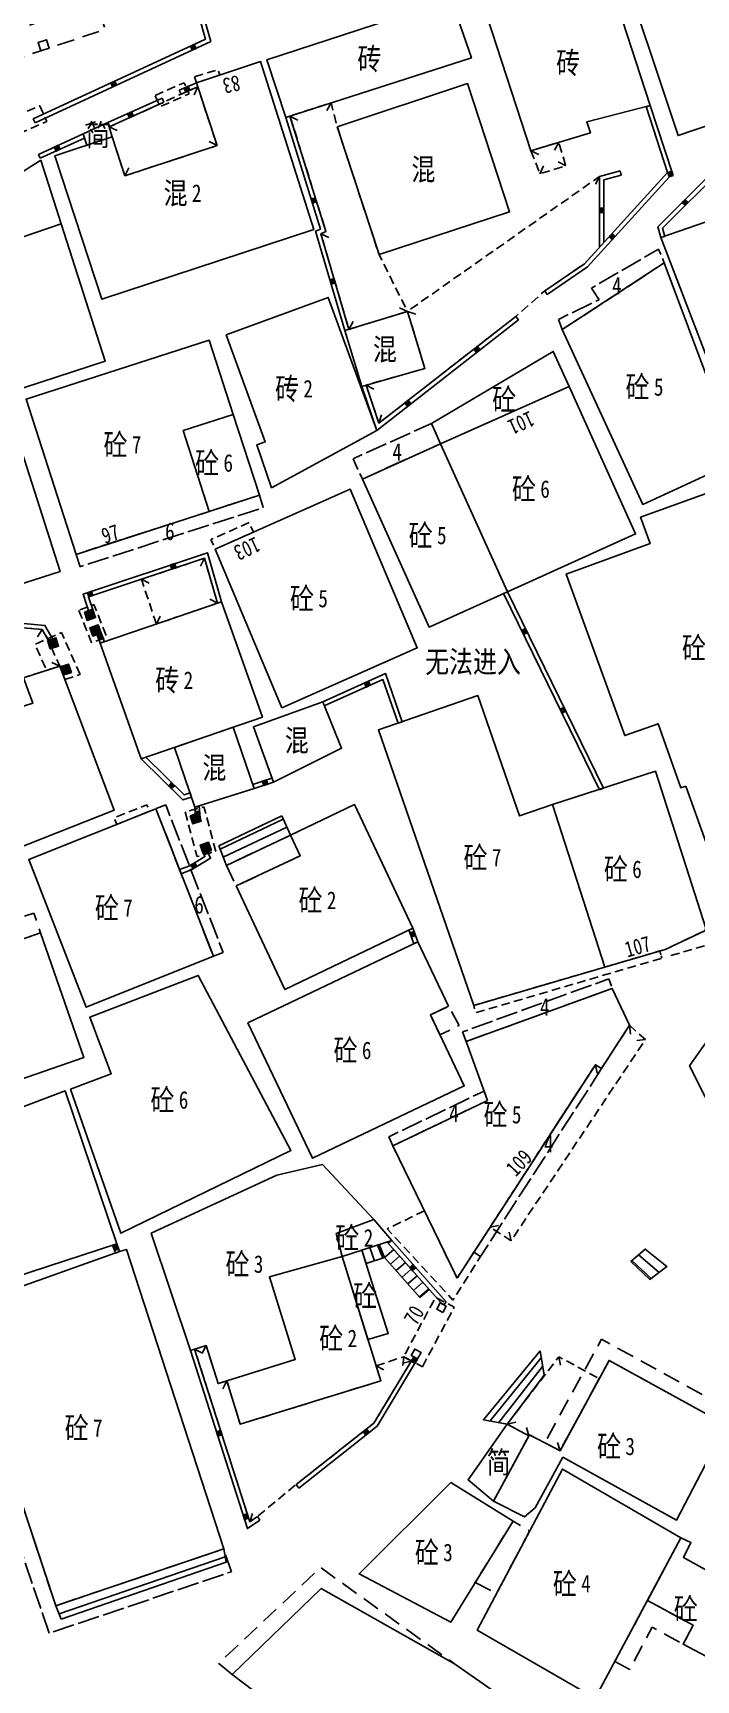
# Model space of a CAD drawing. Extents: x 395778 to 396698, y 996972 to 998012.
# Drawn here: x 396325.8 to 396363.7, y 997488.7 to 997582.7 of the extents above; entities that cross this region are included whole.
import ezdxf
from ezdxf.enums import TextEntityAlignment as Align

# ---------------------------------------------------------------- set-up
doc = ezdxf.new("R2010")
doc.units = 0
doc.header["$LTSCALE"] = 0.5
for name, pattern in [('X32', [1.5, 1, -0.5]), ('X39', [3, 2.5, -0.5]), ('X5', [3, 2, -1])]:
    doc.linetypes.add(name, pattern=pattern)
doc.layers.get('0').update_dxf_attribs({"linetype": 'CONTINUOUS'})
doc.layers.add('ASSIST', color=7, linetype='CONTINUOUS', plot=False)
doc.layers.add('JMD', color=6, linetype='CONTINUOUS')
doc.layers.add('门牌号', color=2, linetype='CONTINUOUS')
doc.styles.add('正等线体', font='simhei.ttf')
doc.styles.add('细等线体', font='', dxfattribs={"width": 0.8})
doc.styles.get('细等线体').set_extended_font_data('SimSun')

# ---------------------------------------------------------------- blocks, each defined once
blk = doc.blocks.new('*U0')
at = {"linetype": 'Continuous'}
for points in [[(0, 0), (0.5, 0.5), (-0.5, 0.5)], [(0, 0), (-0.5, 0.5), (-0.5, -0.5)], [(0, 0), (-0.5, -0.5), (0.5, -0.5)], [(0, 0), (0.5, -0.5), (0.5, 0.5)]]:
    blk.add_solid(points, dxfattribs=at)
blk = doc.blocks.new('gc002')
blk.add_lwpolyline([(-0.5, -0.5), (0.5, -0.5), (0.5, 0.5), (-0.5, 0.5), (-0.5, -0.5)])
at = {"linetype": 'Continuous'}
blk.add_blockref('*U0', (0, 0), dxfattribs=at)
blk = doc.blocks.new('gc291')
blk.add_lwpolyline([(-0.5, -0.5), (0.5, -0.5), (0.5, 0.5), (-0.5, 0.5), (-0.5, -0.5)])

msp = doc.modelspace()

# ---------------------------------------------------------------- linework, layer by layer
at = {"layer": 'ASSIST', "linetype": 'Continuous', "flags": 128}
for points in [[(396340.048, 997537.99), (396340.535, 997536.881), (396336.885, 997535.167), (396336.462, 997536.276)], [(396345.913, 997512.796), (396344.856, 997512.458), (396344.619, 997513.218), (396345.601, 997513.532)], [(396347.929, 997510.515), (396345.913, 997512.796), (396346.43, 997513.253), (396348.456, 997510.977)], [(396359.95, 997512.57), (396360.77, 997513.28), (396362.02, 997512.28), (396361.05, 997511.55)], [(396354.78, 997507.483), (396355.01, 997506.094), (396352.905, 997503.296), (396351.549, 997503.545)], [(396327.468, 997492.16), (396327.156, 997492.931), (396336.731, 997496.171), (396336.875, 997495.413)]]:
    msp.add_lwpolyline(points, close=True, dxfattribs=at)
at = {"layer": 'JMD', "linetype": 'Continuous'}
for p, q in [((396335.253, 997579.573), (396335.048, 997579.118)), ((396333.214, 997578.93), (396333.317, 997578.702)), ((396334.199, 997579.39), (396334.298, 997579.161)), ((396342.857, 997578.66), (396342.615, 997578.222)), ((396361.069, 997578.52), (396360.832, 997578.442)), ((396325.968, 997577.529), (396325.863, 997577.756)), ((396330.129, 997577.534), (396330.232, 997577.306)), ((396340.275, 997577.834), (396340.514, 997577.908)), ((396340.513, 997577.91), (396340.956, 997577.679)), ((396330.2, 997577.292), (396330.654, 997577.083)), ((396326.166, 997575.725), (396326.27, 997575.498)), ((396336.351, 997576.224), (396335.905, 997576.45)), ((396354.262, 997575.932), (396354.711, 997575.711)), ((396355.845, 997576.407), (396355.608, 997575.967)), ((396331.096, 997574.501), (396331.321, 997574.947)), ((396354.765, 997574.619), (396354.985, 997575.068)), ((396356.247, 997575.068), (396355.806, 997575.304)), ((396359.349, 997574.786), (396359.415, 997574.545)), ((396358.174, 997574.465), (396357.943, 997574.021)), ((396342.274, 997571.2), (396342.725, 997570.986)), ((396361.664, 997570.975), (396361.905, 997571.043)), ((396355.194, 997567.733), (396355.053, 997567.939)), ((396347.212, 997566.769), (396346.752, 997566.966)), ((396347.212, 997566.769), (396347.685, 997566.607)), ((396353.552, 997566.283), (396353.398, 997566.48)), ((396343.876, 997565.743), (396344.112, 997566.183)), ((396344.855, 997562.56), (396345.297, 997562.327)), ((396345.588, 997560.394), (396345.731, 997560.873)), ((396335.633, 997552.682), (396335.401, 997552.24)), ((396332.041, 997551.484), (396332.488, 997551.261)), ((396336.379, 997550.127), (396335.935, 997550.357)), ((396352.915, 997550.775), (396352.691, 997550.665)), ((396329.102, 997549.455), (396329.339, 997549.534)), ((396332.892, 997548.934), (396333.114, 997549.382)), ((396336.616, 997550.208), (396336.376, 997550.138)), ((396326.381, 997548.617), (396326.11, 997548.197)), ((396329.419, 997548.567), (396329.652, 997548.656)), ((396327.113, 997547.837), (396326.896, 997547.713)), ((396329.694, 997547.84), (396329.928, 997547.928)), ((396327.379, 997546.524), (396326.923, 997546.73)), ((396342.38, 997544.498), (396342.483, 997544.27)), ((396346.917, 997543.358), (396346.681, 997543.276)), ((396334.892, 997539.065), (396334.811, 997539.301)), ((396338.478, 997539.542), (396338.397, 997539.779)), ((396358.397, 997539.577), (396358.172, 997539.468)), ((396335.087, 997538.494), (396335.337, 997538.511)), ((396335.131, 997537.846), (396335.381, 997537.863)), ((396340.133, 997537.797), (396336.536, 997536.083)), ((396340.334, 997537.339), (396336.71, 997535.625)), ((396340.535, 997536.881), (396336.885, 997535.167)), ((396335.492, 997536.062), (396335.721, 997536.163)), ((396334.218, 997534.923), (396334.309, 997534.69)), ((396347.811, 997530.805), (396347.576, 997530.718)), ((396359.878, 997526.042), (396359.946, 997525.547)), ((396360.791, 997525.233), (396360.295, 997525.169)), ((396357.941, 997523.797), (396358.045, 997523.308)), ((396351.925, 997514.524), (396352.414, 997514.629)), ((396346.315, 997513.759), (396346.128, 997513.593)), ((396353.124, 997513.751), (396353.022, 997514.24)), ((396330.635, 997513.576), (396330.399, 997513.491)), ((396330.793, 997513.133), (396330.558, 997513.049)), ((396344.856, 997512.458), (396344.619, 997513.218)), ((396345.333, 997512.61), (396345.062, 997513.36)), ((396345.809, 997512.763), (396345.504, 997513.501)), ((396345.913, 997512.796), (396346.43, 997513.253)), ((396346.244, 997512.421), (396346.763, 997512.879)), ((396360.392, 997512.953), (396361.573, 997511.943)), ((396360.77, 997513.28), (396362.02, 997512.28)), ((396346.575, 997512.047), (396347.096, 997512.506)), ((396346.906, 997511.672), (396347.429, 997512.132)), ((396360.014, 997512.625), (396361.126, 997511.607)), ((396347.237, 997511.297), (396347.761, 997511.758)), ((396347.569, 997510.923), (396348.094, 997511.384)), ((396347.9, 997510.548), (396348.427, 997511.01)), ((396349.298, 997510.093), (396349.094, 997510.238)), ((396334.835, 997507.497), (396335.073, 997507.573)), ((396335.073, 997507.573), (396335.517, 997507.343)), ((396335.727, 997507.778), (396335.495, 997507.335)), ((396347.003, 997507.14), (396346.948, 997506.643)), ((396347.797, 997507.01), (396347.582, 997507.139)), ((396354.847, 997507.081), (396351.942, 997503.473)), ((396355.846, 997507.141), (396355.95, 997506.652)), ((396345.425, 997506.611), (396345.87, 997506.383)), ((396347.427, 997506.882), (396346.942, 997506.762)), ((396354.928, 997506.587), (396352.423, 997503.384)), ((396336.911, 997505.756), (396336.677, 997505.314)), ((396355.01, 997506.094), (396352.905, 997503.296)), ((396352.905, 997503.296), (396353.394, 997503.401)), ((396354.141, 997502.627), (396353.998, 997503.106)), ((396355.92, 997501.775), (396355.773, 997502.253)), ((396341.015, 997499.644), (396340.86, 997499.84)), ((396338.219, 997497.726), (396338.382, 997498.199)), ((396338.794, 997497.816), (396338.653, 997498.023)), ((396327.156, 997492.931), (396336.731, 997496.171)), ((396327.343, 997492.467), (396336.818, 997495.715))]:
    msp.add_line(p, q, dxfattribs=at)
at = {"layer": 'JMD', "color": 7, "linetype": 'Continuous', "flags": 128}
for points in [[(396325.968, 997577.529), (396335.994, 997582.157), (396333.219, 997591.942), (396329.518, 997597.113), (396327.904, 997602.438), (396324.031, 997615.045), (396322.679, 997614.531)], [(396355.194, 997567.733), (396357.486, 997569.299), (396362.342, 997574.624), (396361.069, 997578.52)], [(396340.275, 997577.834), (396342.256, 997571.464), (396341.971, 997571.344), (396343.637, 997565.67)], [(396366.119, 997575.553), (396364.98, 997575.078), (396361.489, 997571.591), (396361.664, 997570.975)], [(396344.614, 997562.491), (396345.464, 997559.981), (396353.552, 997566.283)], [(396358.397, 997539.577), (396352.915, 997550.775)], [(396327.113, 997547.837), (396326.533, 997548.854), (396324.122, 997549.075)], [(396329.419, 997548.567), (396329.694, 997547.84)], [(396332.022, 997541.248), (396334.402, 997538.897), (396334.892, 997539.065)], [(396335.492, 997536.062), (396335.664, 997535.671), (396334.795, 997535.148), (396334.218, 997534.923)], [(396330.793, 997513.133), (396330.635, 997513.576)], [(396334.835, 997507.497), (396338.083, 997497.331), (396338.794, 997497.816)], [(396341.015, 997499.644), (396345.485, 997503.173), (396347.797, 997507.01)]]:
    msp.add_lwpolyline(points, dxfattribs=at)
at = {"layer": 'JMD', "linetype": 'Continuous', "flags": 128}
for points in [[(396325.863, 997577.756), (396335.695, 997582.294), (396332.991, 997591.832), (396329.291, 997597.001), (396327.665, 997602.365), (396323.87, 997614.716), (396322.758, 997614.293)], [(396329.424, 997577.584), (396328.844, 997577.391)], [(396340.514, 997577.908), (396342.562, 997571.322), (396342.274, 997571.2), (396343.876, 997565.743)], [(396355.053, 997567.939), (396357.321, 997569.489), (396362.059, 997574.685), (396360.827, 997578.458)], [(396366.215, 997575.322), (396365.121, 997574.866), (396361.77, 997571.518), (396361.905, 997571.043)], [(396344.855, 997562.56), (396345.588, 997560.394), (396353.398, 997566.48)], [(396358.172, 997539.468), (396352.691, 997550.665)], [(396326.896, 997547.713), (396326.381, 997548.617), (396324.217, 997548.815)], [(396329.652, 997548.656), (396329.93, 997547.921)], [(396332.286, 997541.339), (396334.468, 997539.184), (396334.811, 997539.301)], [(396335.721, 997536.163), (396335.982, 997535.57), (396334.906, 997534.923), (396334.309, 997534.69)], [(396330.558, 997513.049), (396330.397, 997513.498)], [(396335.073, 997507.573), (396338.219, 997497.726), (396338.653, 997498.023)], [(396340.86, 997499.84), (396345.294, 997503.341), (396347.582, 997507.139)], [(396352.117, 997498.89), (396354.141, 997502.627), (396352.905, 997503.296), (396350.67, 997500.118), (396350.67, 997500.118), (396352.117, 997498.89)]]:
    msp.add_lwpolyline(points, dxfattribs=at)
for points in [[(396372.514, 997580.154), (396368.854, 997590.912), (396359.055, 997587.578), (396362.656, 997576.8)], [(396351.753, 997583.567), (396358.68, 997585.834), (396361.069, 997578.52), (396357.446, 997577.589), (396357.656, 997576.95), (396354.262, 997575.932)], [(396340.275, 997577.834), (396339.2, 997581.117), (396349.744, 997584.58), (396350.25, 997583.037), (396350.863, 997581.222)], [(396343.206, 997577.301), (396350.645, 997579.762), (396353.043, 997572.443), (396345.597, 997570.003)], [(396371.278, 997566.374), (396366.708, 997564.75), (396368.171, 997560.632), (396365.948, 997559.842), (396361.664, 997570.975), (396368.771, 997573.426)], [(396356.045, 997565.727), (396360.635, 997555.755), (396366.085, 997558.264), (396361.866, 997569.532)], [(396336.872, 997565.437), (396342.696, 997567.564), (396345.464, 997559.981), (396339.467, 997556.705), (396338.631, 997559.161), (396339.104, 997559.322)], [(396343.637, 997565.67), (396347.212, 997566.769), (396348.212, 997563.517), (396344.614, 997562.491)], [(396356.434, 997562.48), (396355.529, 997564.485), (396348.583, 997560.376), (396349.106, 997559.216)], [(396356.434, 997562.48), (396360.227, 997554.075), (396352.915, 997550.775), (396349.106, 997559.216)], [(396338.765, 997556.28), (396337.278, 997560.888), (396334.423, 997559.967), (396335.91, 997555.359)], [(396315.051, 997555.532), (396317.239, 997548.685), (396327.402, 997551.933), (396325.214, 997558.78)], [(396349.106, 997559.216), (396352.915, 997550.775), (396348.45, 997548.76), (396344.641, 997557.201)], [(396363.093, 997539.691), (396362.81, 997539.59), (396361.511, 997543.244), (396359.608, 997542.568), (396356.266, 997551.779), (396361.06, 997553.519), (396360.514, 997555.023), (396367, 997557.376), (396372.107, 997543.304), (396365.639, 997540.945), (396366.902, 997537.393), (396364.261, 997536.454)], [(396340.057, 997544.161), (396347.775, 997547.579), (396343.954, 997556.619), (396336.237, 997553.202)], [(396329.694, 997547.84), (396332.022, 997541.248), (396338.944, 997543.617), (396336.616, 997550.208)], [(396323.086, 997543.543), (396314.88, 997540.946), (396317.281, 997533.108), (396330.486, 997538.317), (396327.379, 997546.524), (396325.303, 997545.864), (396325.837, 997544.413)], [(396355.495, 997538.644), (396358.48, 997529.367), (396350.993, 997527.174), (396345.562, 997542.889), (396351.233, 997544.849), (396353.603, 997537.99)], [(396358.48, 997529.367), (396355.495, 997538.644), (396361.363, 997540.532), (396364.242, 997531.584), (396364.176, 997531.434), (396361.918, 997530.374)], [(396332.863, 997538.397), (396325.609, 997535.493), (396328.891, 997527.074), (396336.146, 997529.978)], [(396337.437, 997533.991), (396340.211, 997528.084), (396347.521, 997531.593), (396344.197, 997538.631), (396340.535, 997536.881), (396341.087, 997535.705)], [(396313.019, 997526.698), (396315.485, 997519.6), (396328.755, 997524.211), (396326.289, 997531.309)], [(396350.044, 997511.625), (396357.941, 997523.797), (396358.279, 997523.578), (396359.878, 997526.042), (396358.895, 997528.146), (396350.56, 997525.122), (396351.78, 997521.758), (396346.387, 997519.172)], [(396320.79, 997510.36), (396330.635, 997513.576), (396327.688, 997522.296), (396317.938, 997518.614)], [(396330.793, 997513.133), (396330.793, 997513.133), (396331.18, 997513.259), (396336.731, 997496.171), (396327.156, 997492.931), (396321.539, 997509.847), (396330.793, 997513.133)], [(396339.34, 997511.69), (396340.817, 997506.987), (396336.911, 997505.756), (396337.673, 997503.287), (396345.687, 997505.761), (396343.496, 997512.86)], [(396347.797, 997507.01), (396347.998, 997507.377), (396347.631, 997507.578), (396347.43, 997507.211)], [(396352.117, 997498.89), (396354.17, 997502.681), (396355.92, 997501.775), (396358.718, 997506.923), (396365.401, 997503.259), (396362.558, 997497.808), (396356.083, 997501.399), (396354.492, 997498.518), (396353.901, 997498.014)], [(396362.82, 997496.811), (396356.059, 997500.729), (396351.191, 997491.544), (396357.923, 997487.655)], [(396353.245, 997497.765), (396349.682, 997491.993), (396344.46, 997494.749), (396349.691, 997499.959)], [(396360.902, 997493.225), (396363.519, 997491.825), (396362.943, 997490.74), (396365.242, 997489.521), (396367.434, 997493.216), (396362.963, 997495.678), (396363.384, 997496.533), (396362.82, 997496.811)], [(396350.078, 997479.281), (396337.207, 997489.014), (396342.3, 997493.916), (396349.895, 997489.621), (396355, 997486.055)]]:
    msp.add_lwpolyline(points, close=True, dxfattribs=at)
at = {"layer": 'JMD', "linetype": 'X5', "flags": 128}
for points, elevation in [([(396324.232, 997582.609), (396329.451, 997584.386), (396329.971, 997582.858), (396324.71, 997581.097)], -85.747), ([(396348.521, 997526.636), (396349.562, 997527.133), (396350.157, 997526.028), (396349.06, 997525.505)], 10.887)]:
    msp.add_lwpolyline(points, close=True, dxfattribs=dict(at, elevation=elevation))
at = {"layer": 'JMD', "linetype": 'Continuous', "flags": 128}
for points, elevation in [([(396336.351, 997576.224), (396335.175, 997579.812), (396338.835, 997581.012), (396341.865, 997571.436), (396329.783, 997567.464), (396327.095, 997575.639), (396330.368, 997576.715), (396331.096, 997574.501)], -989.081), ([(396328.922, 997576.24), (396328.708, 997576.891), (396330.129, 997577.534), (396330.368, 997576.715)], 7.309), ([(396326.291, 997575.4), (396319.321, 997570.983), (396319.927, 997569.203), (396327.458, 997571.766)], -981.945), ([(396327.458, 997571.766), (396319.927, 997569.203), (396322.547, 997561.504), (396329.976, 997563.927)], -9976.474), ([(396328.308, 997552.906), (396325.454, 997561.751), (396335.907, 997565.124), (396337.278, 997560.888), (396334.423, 997559.967), (396335.91, 997555.359)], -977.269), ([(396339.565, 997539.914), (396338.424, 997543.065), (396342.38, 997544.498), (396343.444, 997541.849)], 14.132), ([(396338.478, 997539.542), (396337.279, 997543.047), (396333.922, 997541.899), (396335.087, 997538.494)], 14.132), ([(396349.562, 997527.133), (396347.811, 997530.805), (396338.112, 997526.179), (396341.795, 997518.455), (396350.453, 997522.584), (396348.521, 997526.636), (396349.562, 997527.133)], 10.887), ([(396327.99, 997522.409), (396330.856, 997514.192), (396340.565, 997518.9), (396335.282, 997528.89), (396329.102, 997526.512), (396330.314, 997523.28)], 11.672), ([(396371.821, 997516.613), (396371.502, 997516.532), (396366.534, 997520.543), (396365.228, 997519.926), (396364.174, 997522.004), (396363.314, 997523.726), (396365.783, 997527.232), (396365.997, 997527.092), (396367.174, 997522.74), (396369.959, 997523.494)], -981.366), ([(396332.586, 997514.178), (396334.835, 997507.497), (396335.727, 997507.778), (396336.412, 997505.603), (396336.91, 997505.76), (396340.817, 997506.987), (396339.34, 997511.69), (396343.496, 997512.86), (396343.144, 997514.169), (396345.288, 997514.973), (396342.36, 997518.1), (396339.77, 997517.49)], 11.337), ([(396343.144, 997514.169), (396345.288, 997514.973), (396346.315, 997513.759), (396343.496, 997512.86)], 11.337), ([(396344.619, 997513.218), (396343.496, 997512.86), (396344.962, 997508.111), (396346.118, 997508.467), (396345.208, 997511.331)], 12.556), ([(396349.227, 997509.652), (396349.43, 997510.02), (396349.087, 997510.21), (396348.884, 997509.842)], 12.69)]:
    msp.add_lwpolyline(points, close=True, dxfattribs=dict(at, elevation=elevation))
at = {"layer": 'JMD', "linetype": 'X32', "flags": 128}
for points, elevation in [([(396335.069, 997580.143), (396336.415, 997580.564), (396336.517, 997580.252), (396335.175, 997579.812)], -989.267), ([(396331.096, 997574.501), (396336.351, 997576.224), (396335.253, 997579.573), (396334.298, 997579.161), (396333.317, 997578.702), (396330.2, 997577.292), (396330.368, 997576.715)], -989.081), ([(396332.814, 997579.079), (396334.468, 997579.813), (396334.753, 997579.172), (396333.099, 997578.438)], -989.283)]:
    msp.add_lwpolyline(points, close=True, dxfattribs=dict(at, elevation=elevation))
at = {"layer": 'JMD', "color": 7, "linetype": 'Continuous', "flags": 128}
for points, elevation in [([(396335.175, 997579.812), (396334.199, 997579.39)], 7.49), ([(396333.214, 997578.93), (396330.129, 997577.534)], 7.309), ([(396328.708, 997576.891), (396326.166, 997575.725)], 7.309), ([(396359.349, 997574.786), (396358.174, 997574.465), (396358.173, 997570.424)], 7.713), ([(396336.616, 997550.208), (396335.8, 997553.002), (396328.709, 997550.636), (396329.102, 997549.455)], 9999), ([(396346.917, 997543.358), (396345.965, 997546.107), (396342.38, 997544.498)], 14.132), ([(396338.478, 997539.542), (396339.565, 997539.914)], 14.132), ([(396335.087, 997538.494), (396335.131, 997537.846)], 9.011), ([(396347.811, 997530.805), (396347.521, 997531.593)], 10.887), ([(396349.298, 997510.093), (396349.422, 997510.268), (396346.315, 997513.759)], 12.69)]:
    msp.add_lwpolyline(points, dxfattribs=dict(at, elevation=elevation))
at = {"layer": 'JMD', "linetype": 'Continuous', "flags": 128}
for points, elevation in [([(396335.253, 997579.573), (396334.298, 997579.161)], 7.49), ([(396333.317, 997578.702), (396330.2, 997577.292)], 7.309), ([(396328.787, 997576.652), (396326.27, 997575.498)], 7.309), ([(396359.415, 997574.545), (396358.424, 997574.274), (396358.423, 997570.698)], 7.713), ([(396336.379, 997550.127), (396335.633, 997552.682), (396329.025, 997550.478), (396329.339, 997549.534)], 9999), ([(396346.681, 997543.276), (396345.818, 997545.767), (396342.473, 997544.266)], 14.132), ([(396338.397, 997539.779), (396339.48, 997540.149)], 14.132), ([(396335.333, 997538.57), (396335.381, 997537.863)], 9.011), ([(396347.584, 997530.697), (396347.294, 997531.485)], 10.887), ([(396349.094, 997510.238), (396349.103, 997510.25), (396346.054, 997513.676)], 12.69)]:
    msp.add_lwpolyline(points, dxfattribs=dict(at, elevation=elevation))
at = {"layer": 'JMD', "linetype": 'X32', "flags": 128}
for points in [[(396324.363, 997576.595), (396326.637, 997577.602), (396326.239, 997578.5), (396323.965, 997577.493)], [(396343.876, 997565.743), (396347.212, 997566.769), (396345.597, 997570.003), (396343.206, 997577.301), (396342.857, 997578.66), (396340.513, 997577.91), (396341.089, 997576.059), (396342.562, 997571.322), (396342.274, 997571.2)], [(396354.262, 997575.932), (396354.765, 997574.619), (396356.247, 997575.068), (396355.845, 997576.407)], [(396347.589, 997565.543), (396347.212, 997566.769), (396358.174, 997574.465), (396358.173, 997570.424), (396357.321, 997569.489), (396355.053, 997567.939), (396353.398, 997566.48), (396345.588, 997560.394), (396344.855, 997562.56), (396348.212, 997563.517)], [(396336.237, 997553.202), (396338.431, 997554.174), (396338.189, 997554.722), (396336.003, 997553.754)], [(396332.892, 997548.934), (396332.041, 997551.484), (396335.633, 997552.682), (396336.379, 997550.127)], [(396328.468, 997549.714), (396329.195, 997547.865), (396330.054, 997548.202), (396329.327, 997550.051)], [(396324.217, 997548.815), (396325.303, 997545.864), (396327.379, 997546.524), (396326.73, 997548.004), (396326.381, 997548.617)], [(396328.537, 997546.055), (396327.478, 997548.452), (396325.965, 997547.783), (396326.627, 997546.285), (396327.379, 997546.524), (396327.661, 997545.777)], [(396330.635, 997537.505), (396332.492, 997538.249), (396332.343, 997538.62), (396330.487, 997537.877)], [(396334.531, 997538.211), (396335.21, 997535.668), (396336.287, 997535.955), (396335.608, 997538.498)], [(396358.48, 997529.367), (396350.993, 997527.174), (396351.114, 997526.761), (396361.73, 997529.871), (396361.609, 997530.284), (396358.48, 997529.367)], [(396359.878, 997526.042), (396360.791, 997525.233), (396353.124, 997513.751), (396351.925, 997514.524), (396357.941, 997523.797), (396358.279, 997523.578)], [(396348.185, 997515.462), (396346.062, 997514.434), (396349.811, 997510.373), (396351.378, 997512.85), (396350.999, 997513.096), (396350.044, 997511.625)], [(396348.069, 997506.568), (396349.889, 997509.964), (396348.823, 997510.535), (396347.003, 997507.14)], [(396345.425, 997506.611), (396347.003, 997507.14), (396347.427, 997506.882), (396345.294, 997503.341), (396340.86, 997499.84), (396338.653, 997498.023), (396338.219, 997497.726), (396335.073, 997507.573), (396335.727, 997507.778), (396336.412, 997505.603), (396336.911, 997505.756), (396337.673, 997503.287), (396345.687, 997505.761)], [(396352.905, 997503.296), (396354.141, 997502.627), (396354.17, 997502.681), (396355.045, 997502.228), (396355.92, 997501.775), (396358.155, 997505.886), (396355.846, 997507.141)]]:
    msp.add_lwpolyline(points, close=True, dxfattribs=at)
at = {"layer": 'JMD', "linetype": 'X39', "flags": 128}
for points in [[(396356.045, 997565.727), (396355.824, 997566.312), (396358.15, 997567.435), (396357.72, 997568.095), (396361.535, 997570.321), (396361.866, 997569.532)], [(396344.642, 997557.201), (396349.106, 997559.216), (396348.583, 997560.376), (396344.111, 997558.358)], [(396328.308, 997552.906), (396338.765, 997556.28), (396338.992, 997555.577), (396328.535, 997552.203)], [(396332.863, 997538.397), (396336.146, 997529.978), (396336.705, 997530.196), (396333.422, 997538.615)], [(396350.56, 997525.122), (396358.895, 997528.146), (396358.697, 997528.691), (396350.362, 997525.667)], [(396350.999, 997513.096), (396351.378, 997512.85), (396357.333, 997522.084), (396358.279, 997523.578), (396357.941, 997523.797)], [(396351.78, 997521.758), (396351.587, 997522.289), (396346.144, 997519.678), (396346.387, 997519.172), (396351.78, 997521.758)], [(396322.416, 997507.208), (396327.156, 997492.931), (396336.731, 997496.171), (396337.17, 997494.875), (396326.774, 997491.358), (396321.514, 997506.903)]]:
    msp.add_lwpolyline(points, close=True, dxfattribs=at)
at = {"layer": 'JMD', "linetype": 'Continuous'}
for points in [[(396340.048, 997537.99), (396340.535, 997536.881)], [(396336.885, 997535.167), (396336.462, 997536.276)], [(396344.619, 997513.218), (396345.601, 997513.532)], [(396345.913, 997512.796), (396344.856, 997512.458)], [(396347.929, 997510.515), (396345.913, 997512.796)], [(396346.43, 997513.253), (396348.456, 997510.977)], [(396359.95, 997512.57), (396360.77, 997513.28)], [(396362.02, 997512.28), (396361.05, 997511.55)], [(396354.78, 997507.483), (396355.01, 997506.094)], [(396352.905, 997503.296), (396351.549, 997503.545)], [(396336.731, 997496.171), (396336.875, 997495.413)], [(396327.468, 997492.16), (396327.156, 997492.931)]]:
    msp.add_lwpolyline(points, dxfattribs=at)
at = {"layer": 'JMD', "linetype": 'X5', "flags": 128}
for points in [[(396336.885, 997535.167), (396337.437, 997533.991), (396341.087, 997535.705), (396340.535, 997536.881)], [(396312.625, 997527.832), (396325.895, 997532.442), (396326.289, 997531.309), (396313.019, 997526.698)], [(396358.718, 997506.923), (396365.401, 997503.259), (396365.809, 997504.004), (396358.281, 997508.131), (396355.045, 997502.228), (396355.92, 997501.775), (396358.718, 997506.923)], [(396351.086, 997494.266), (396352.294, 997493.626), (396354.182, 997497.187), (396353.245, 997497.765)], [(396359.049, 997489.761), (396359.909, 997489.3), (396361.166, 997491.718), (396362.943, 997490.74), (396363.519, 997491.825), (396360.902, 997493.225)]]:
    msp.add_lwpolyline(points, close=True, dxfattribs=at)
at = {"layer": 'JMD', "linetype": 'X32', "flags": 128}
msp.add_lwpolyline([(396362.246, 997530.022), (396364.671, 997530.733), (396364.242, 997531.584), (396364.176, 997531.434), (396361.918, 997530.374), (396361.609, 997530.284), (396361.73, 997529.871)], dxfattribs=at)
at = {"layer": 'JMD', "linetype": 'X5', "flags": 128}
msp.add_lwpolyline([(396337.207, 997489.014), (396336.447, 997489.642), (396342.257, 997495.113), (396349.895, 997489.621)], dxfattribs=at)

# ---------------------------------------------------------------- block references
at = {"layer": 'JMD', "linetype": 'Continuous', "yscale": 0.5, "zscale": 0.5}
for name, p, xscale, rotation in [('gc291', (396326.461, 997581.947, -85.747), 0.5, 18.50679711884805), ('gc002', (396329.102, 997549.455, 9999), 0.5, 289.6391432195007), ('gc002', (396329.419, 997548.567, 9999), 0.5, 109.6391432195006), ('gc002', (396326.998, 997547.83), 0.5, 288.3696238913177), ('gc002', (396327.724, 997546.327), 0.4999999999999999, 288.3696238913177), ('gc002', (396335.131, 997537.846, 9.011), 0.5, 288.9737678297874), ('gc002', (396335.709, 997536.167, 9.064), 0.5, 108.9737678297874)]:
    msp.add_blockref(name, p, dxfattribs=dict(at, xscale=xscale, rotation=rotation))
at = {"layer": 'JMD', "linetype": 'Continuous', "xscale": 0.25, "yscale": 0.25}
for p, rotation in [((396334.995, 997581.833), 24.77894272309554), ((396330.455, 997579.738), 24.77894272309554), ((396334.639, 997579.444), 203.3825476836521), ((396331.415, 997577.979), 204.3473299487849), ((396327.235, 997576.078), 204.6406369628731), ((396362.218, 997574.602), 108.0897569271894), ((396341.879, 997573.097), 287.2751197000439), ((396363.051, 997572.975), 224.9703737119079), ((396358.299, 997572.528), 269.992381912226), ((396358.892, 997571.027), 47.63753429317627), ((396342.941, 997568.482), 286.3582192124398), ((396351.185, 997564.597), 37.92533634312389), ((396347.241, 997561.524), 37.92533634312389), ((396333.857, 997552.222), 198.4484847024164), ((396329.114, 997550.64), 198.4484847024164), ((396353.888, 997548.504), 116.0817897755271), ((396329.701, 997548.175), 290.7224637326769), ((396344.927, 997545.504), 204.1813106487223), ((396356.086, 997544.013), 116.0817897755271), ((396339.09, 997539.884), 18.88795014034979), ((396333.759, 997539.708), 315.3487934105619), ((396335.238, 997538.114), 273.8897552053198), ((396335.035, 997535.146), 211.0232366795893), ((396347.519, 997531.235), 110.1936377451024), ((396330.58, 997513.357), 109.7428855127255), ((396347.521, 997512.216), 131.6696941980537), ((396347.599, 997506.925), 58.9351354227502), ((396336.476, 997502.772), 287.7200279235395), ((396344.862, 997502.84), 38.29123348421714), ((396337.997, 997498.01), 287.7200279235395)]:
    msp.add_blockref('gc002', p, dxfattribs=dict(at, rotation=rotation))

# ---------------------------------------------------------------- texts
at = {"layer": 'JMD', "linetype": 'Continuous', "width": 0.8}
for s, height, style, p in [('砖', 1.25, '细等线体', (396345.042, 997581.195)), ('砖', 1.25, '细等线体', (396356.385, 997580.966)), ('简', 1.25, '细等线体', (396329.557, 997576.856, 7.309)), ('混', 1.25, '细等线体', (396348.125, 997574.878)), ('4', 1, '正等线体', (396359.162, 997568.232)), ('混', 1.25, '细等线体', (396345.925, 997564.614)), ('砼', 1.25, '细等线体', (396352.731, 997561.803)), ('4', 1, '正等线体', (396346.631, 997558.756)), ('6', 1, '正等线体', (396333.661, 997554.214)), ('无法进入', 1.25, '细等线体', (396350.954, 997546.801)), ('混', 1.25, '细等线体', (396340.904, 997542.303, 14.132)), ('混', 1.25, '细等线体', (396336.2, 997540.748, 14.132)), ('6', 1, '正等线体', (396335.328, 997532.917)), ('4', 1, '正等线体', (396355.046, 997527.085)), ('4', 1, '正等线体', (396349.873, 997521.029)), ('4', 1, '正等线体', (396355.275, 997519.289)), ('砼', 1.25, '细等线体', (396344.796, 997510.675, 12.556)), ('简', 1.25, '细等线体', (396352.416, 997501.143))]:
    msp.add_text(s, height=height, dxfattribs=dict(at, style=style)).set_placement(p, align=Align.MIDDLE)
at = {"layer": 'JMD', "linetype": 'Continuous', "style": '细等线体', "width": 0.8}
for s, p in [('混', (396334.667, 997573.516, -989.081)), ('砖', (396341.024, 997562.356)), ('砼', (396361.024, 997562.457)), ('砼', (396331.24, 997559.163, -977.269)), ('砼', (396336.469, 997558.123)), ('砼', (396354.543, 997556.635)), ('砼', (396348.653, 997553.988)), ('砼', (396341.881, 997550.39)), ('砼', (396364.244, 997547.574)), ('砖', (396334.194, 997545.728)), ('砼', (396351.779, 997535.614)), ('砼', (396359.786, 997534.947)), ('砼', (396330.752, 997532.736)), ('砼', (396342.368, 997533.176)), ('砼', (396344.367, 997524.616, 10.887)), ('砼', (396333.919, 997521.791, 11.672)), ('砼', (396352.922, 997520.951)), ('砼', (396344.468, 997513.921, 11.337)), ('砼', (396338.201, 997512.424, 11.337)), ('砼', (396343.549, 997508.186)), ('砼', (396329.027, 997503.073)), ('砼', (396359.399, 997502.025)), ('砼', (396349.005, 997495.974)), ('砼', (396356.875, 997494.189)), ('砼', (396363.774, 997492.754))]:
    msp.add_text(s, height=1.25, dxfattribs=at).set_placement(p, align=Align.MIDDLE_RIGHT)
at = {"layer": 'JMD', "linetype": 'Continuous', "style": '正等线体', "width": 0.8}
for s, p in [('2', (396334.917, 997573.516, -989.081)), ('2', (396341.274, 997562.356)), ('5', (396361.274, 997562.457)), ('7', (396331.49, 997559.163, -977.269)), ('6', (396336.719, 997558.123)), ('6', (396354.793, 997556.635)), ('5', (396348.903, 997553.988)), ('5', (396342.131, 997550.39)), ('2', (396334.444, 997545.728)), ('7', (396352.029, 997535.614)), ('6', (396360.036, 997534.947)), ('2', (396342.618, 997533.176)), ('7', (396331.002, 997532.736)), ('6', (396344.617, 997524.616, 10.887)), ('6', (396334.169, 997521.791, 11.672)), ('5', (396353.172, 997520.951)), ('2', (396344.718, 997513.921, 11.337)), ('3', (396338.451, 997512.424, 11.337)), ('2', (396343.799, 997508.186)), ('7', (396329.277, 997503.073)), ('3', (396359.649, 997502.025)), ('3', (396349.255, 997495.974)), ('4', (396357.125, 997494.189))]:
    msp.add_text(s, height=1, dxfattribs=at).set_placement(p, align=Align.MIDDLE_LEFT)
at = {"layer": '门牌号', "linetype": 'Continuous', "style": '细等线体', "width": 0.8}
for s, rotation, p in [('83', 192.8414, (396337.177, 997579.709)), ('101', 204.42583, (396353.704, 997560.401)), ('97', 18.18163, (396330.268, 997554.071)), ('103', 204.42583, (396338.062, 997553.226)), ('107', 15.64864, (396360.349, 997530.533)), ('109', 46.75639, (396353.579, 997518.204)), ('70', 60.03428, (396347.588, 997509.504))]:
    msp.add_text(s, height=0.9, rotation=rotation, dxfattribs=at).set_placement(p, align=Align.MIDDLE)

doc.saveas('drawing.dxf')
